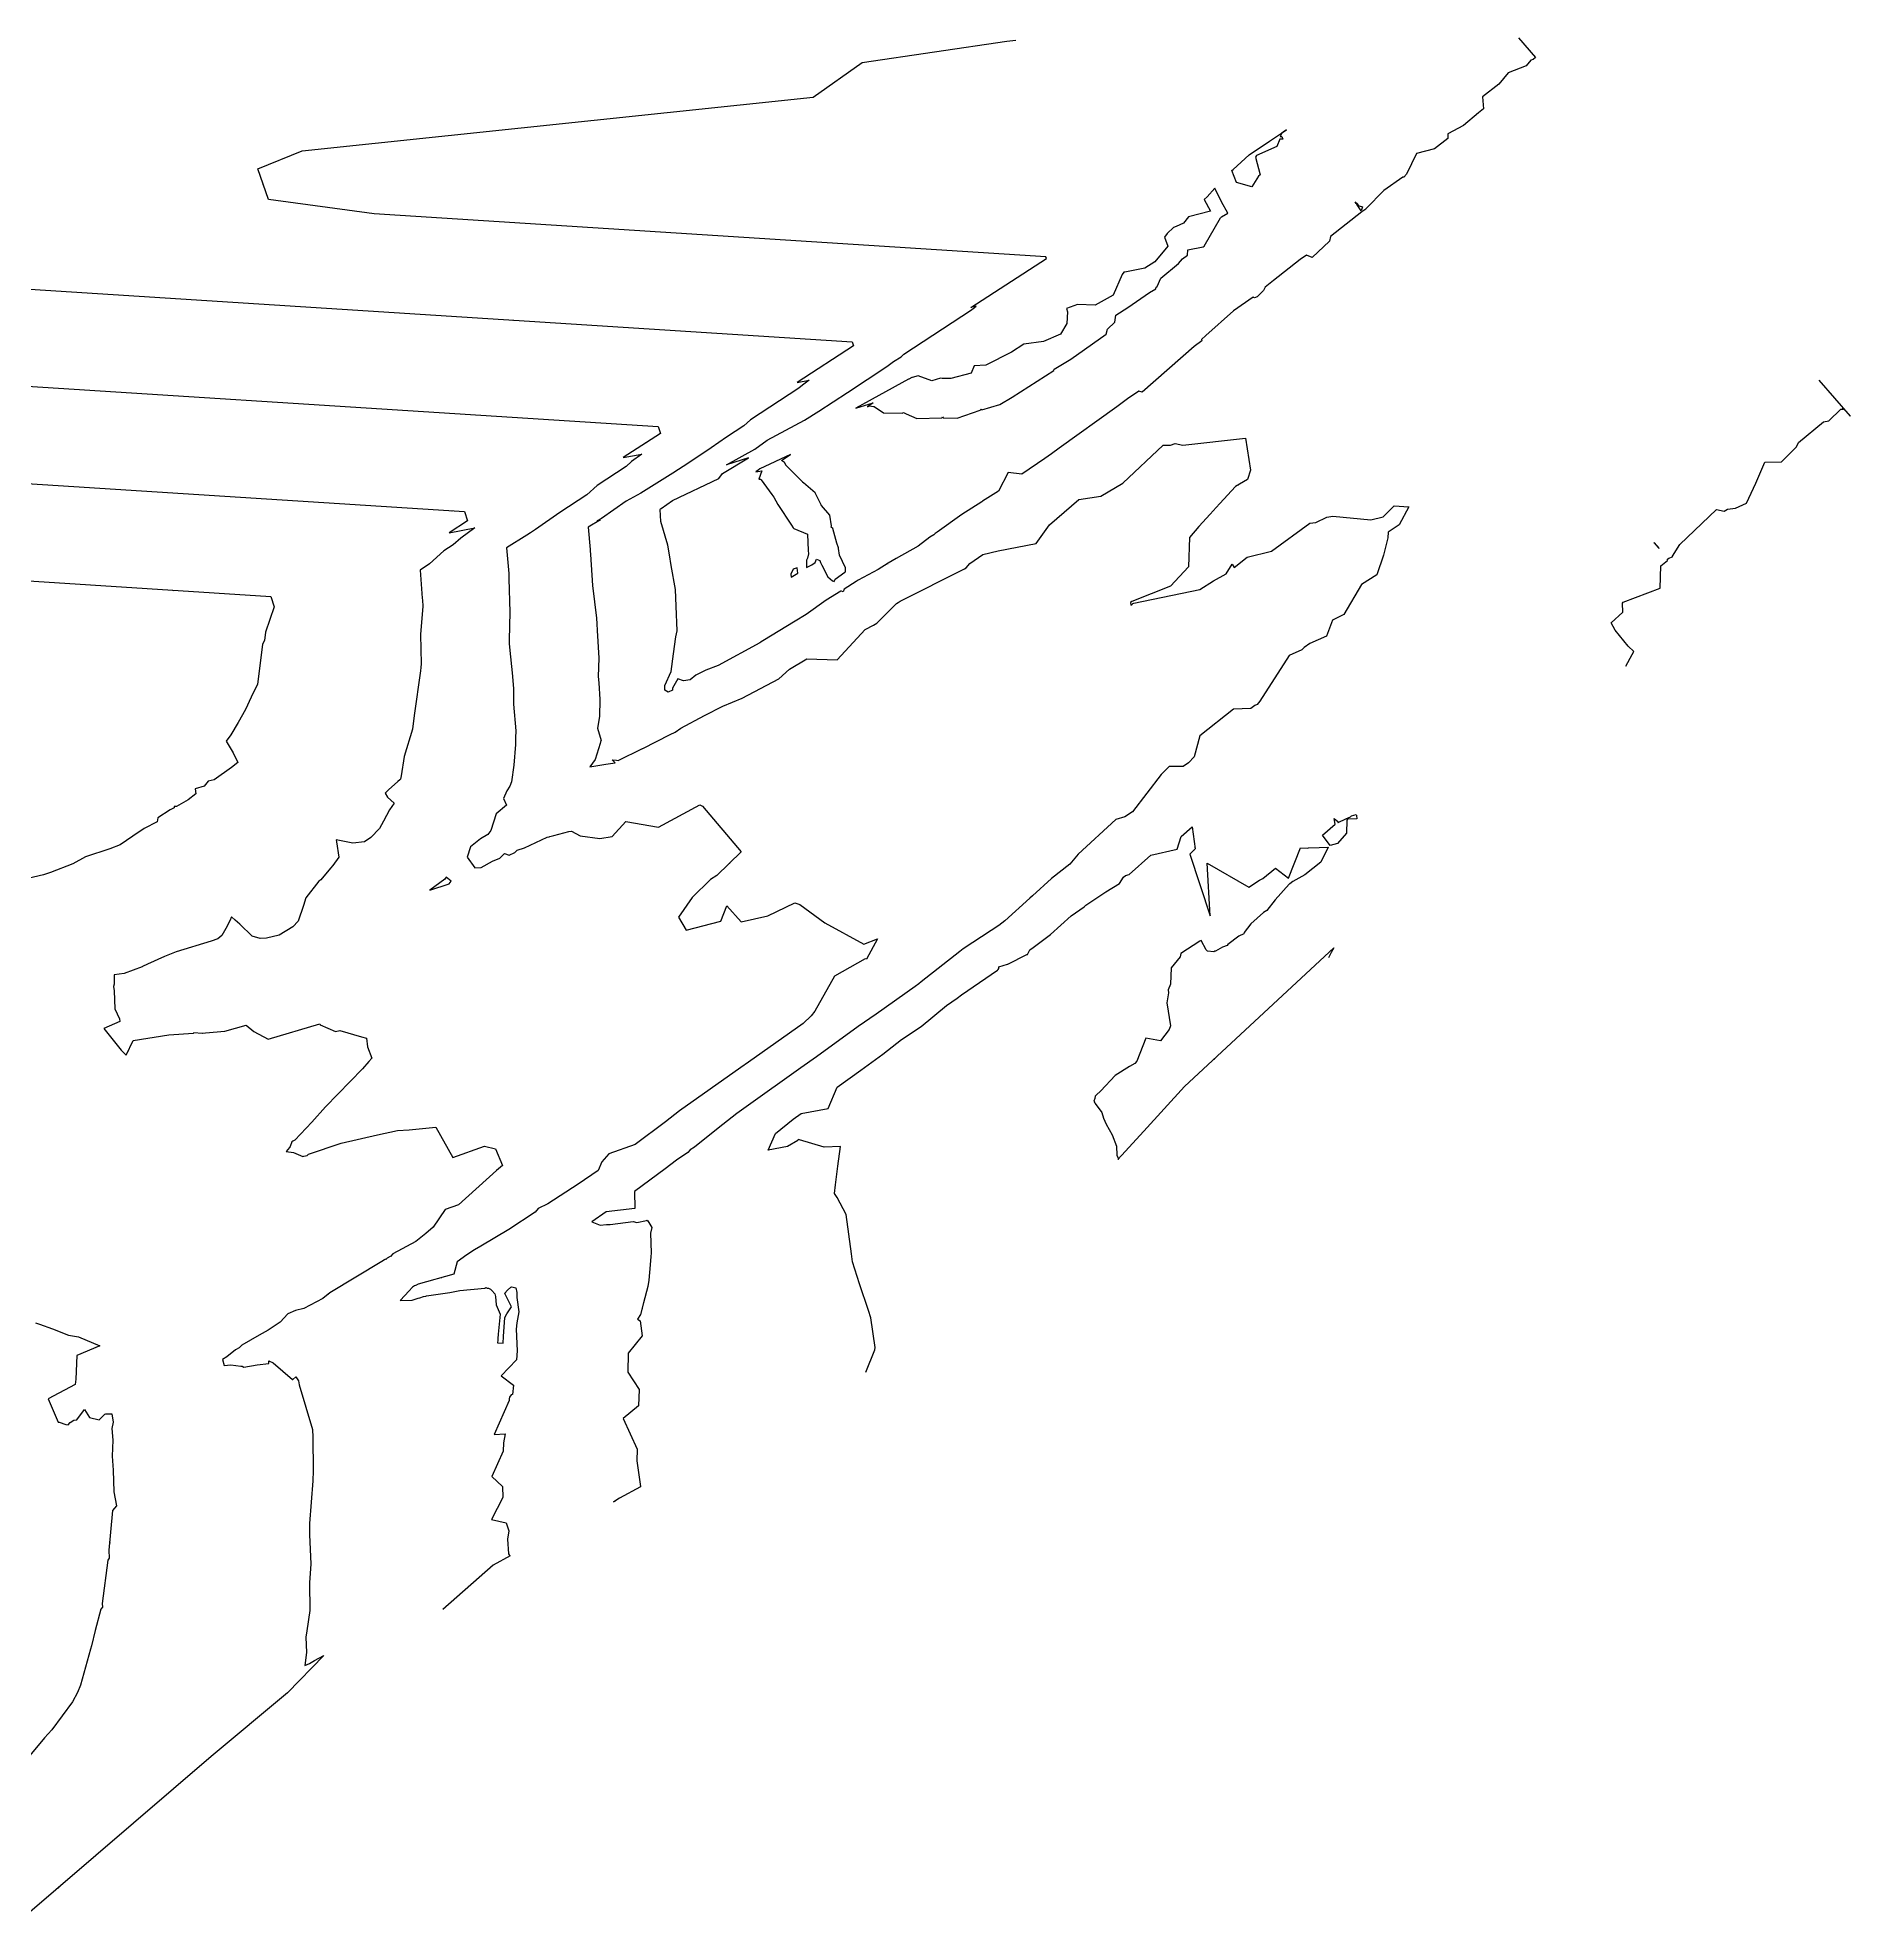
# Model space of a CAD drawing. Extents: x 1684434 to 1702565, y 997334 to 1000228.
# Drawn here: x 1688314 to 1689343, y 998255 to 999325 of the extents above; entities that cross this region are included whole.
import ezdxf

# ---------------------------------------------------------------- set-up
doc = ezdxf.new("R2010")
doc.units = 0
doc.layers.add('Default', color=7, linetype='Continuous')

msp = doc.modelspace()

# ---------------------------------------------------------------- linework, layer by layer
at = {"layer": 'Default'}
for points in [[(1689154.9, 999324.9), (1689164.6, 999313.6), (1689164.5, 999313.7), (1689163.3, 999312.6), (1689161.9, 999312.2), (1689159.2, 999308.9), (1689149.1, 999305), (1689143.7, 999298.5), (1689134.4, 999291.4), (1689135.1, 999284.6), (1689132.2, 999282.3), (1689123.7, 999275), (1689114.8, 999270.4), (1689114.8, 999267.6), (1689107.3, 999261.9), (1689097, 999259.2), (1689091.3, 999247.4), (1689089.9, 999245.7), (1689089.3, 999245.7), (1689078.5, 999238.1), (1689068.5, 999228), (1689068.3, 999227.6), (1689066, 999226.1), (1689066, 999226.1), (1689048.2, 999212), (1689047.7, 999209.4), (1689037.7, 999200.2), (1689034.6, 999201.5), (1689031, 999198.9), (1689015.8, 999187), (1689011.2, 999183.2), (1689010.2, 999181.4), (1689006.6, 999177.8), (1689005, 999177.3), (1689004.2, 999177.6), (1688993.2, 999169.9), (1688977.4, 999155.8), (1688974.9, 999153.5), (1688975.2, 999152.9), (1688970.8, 999149.5), (1688941.2, 999123.6), (1688939.4, 999124.2), (1688933, 999119.9), (1688926.9, 999115.3), (1688894.2, 999091.9), (1688889.8, 999088.6), (1688886, 999086), (1688872.9, 999077.1), (1688865.2, 999078), (1688859.7, 999067.4), (1688850.7, 999061.8), (1688850.4, 999061.5), (1688850.3, 999061.4), (1688838.9, 999054.2), (1688824.9, 999044.2), (1688823.7, 999043.4), (1688823.1, 999042.6), (1688820.7, 999041.4), (1688814.1, 999036.2), (1688801.6, 999029.3), (1688797.2, 999026.5), (1688791.4, 999022.9), (1688780, 999017), (1688778.9, 999016.2), (1688772.1, 999011.8), (1688771.5, 999010.4), (1688770.6, 999010.7), (1688770.2, 999010.6), (1688761.9, 999005.6), (1688750.5, 998997.5), (1688744.3, 998993.7), (1688726, 998982.5), (1688725.1, 998981.9), (1688725, 998981.9), (1688724.9, 998981.8), (1688724.9, 998981.8), (1688724.2, 998981.4), (1688700.7, 998968.5), (1688693.7, 998965.9), (1688688, 998963.1), (1688684.7, 998960.4), (1688681, 998959.7), (1688677.7, 998960.9), (1688674.7, 998955.6), (1688674.6, 998954.5), (1688672.2, 998953.4), (1688670.4, 998954.5), (1688670.4, 998957.1), (1688673.9, 998965.1), (1688675.2, 998975.2), (1688676.5, 998984.8), (1688677.3, 998988.1), (1688676.7, 999002.2), (1688676.4, 999011.7), (1688673.9, 999025.3), (1688673, 999031.4), (1688672, 999036.8), (1688668.1, 999050.3), (1688667.7, 999057.1), (1688667.9, 999057.5), (1688668.2, 999057.7), (1688674.6, 999062.2), (1688701, 999074.7), (1688703, 999077.5), (1688717.9, 999086.4), (1688705.3, 999082.5), (1688721.5, 999091.4), (1688728.5, 999096.4), (1688749.7, 999107.8), (1688757.7, 999112.8), (1688774, 999123.4), (1688796.3, 999138.3), (1688800.1, 999141), (1688804.4, 999143.8), (1688806, 999145.3), (1688844.5, 999170.4), (1688845.4, 999171.2), (1688847, 999172.4), (1688844.1, 999171.8), (1688886.9, 999199.5), (1688886.6, 999200.5), (1688505.3, 999225), (1688445.3, 999233), (1688439.3, 999250.4), (1688464.4, 999260.7), (1688754.6, 999291.1), (1688782.3, 999310.9), (1688864.4, 999322.9), (1688869.5, 999323.5)], [(1689023.2, 999272.6), (1689021.3, 999271.2), (1689020.6, 999270.7), (1689019.6, 999268.9), (1689020.5, 999268.9), (1689021.2, 999267.3), (1689019.4, 999267.2), (1689017.7, 999263.2), (1689006.1, 999258), (1689005.6, 999257.1), (1689008.3, 999247), (1689007.4, 999246.2), (1689003.6, 999240.3), (1688994.9, 999242.7), (1688992.2, 999249.6), (1688993, 999250.1), (1689002.1, 999258.4), (1689013.5, 999266.2), (1689023.2, 999272.6)], [(1688986.3, 999231.7), (1688982.5, 999239.4), (1688978.2, 999234.6), (1688976.4, 999233), (1688980, 999226.5), (1688967.5, 999223.2), (1688964.7, 999219.7), (1688960.5, 999217.8), (1688959, 999217.1), (1688955.5, 999213.8), (1688954, 999211.7), (1688955.8, 999206.5), (1688948.4, 999197.7), (1688942.8, 999194), (1688931.5, 999191.7), (1688930.9, 999191.7), (1688929.9, 999190.5), (1688924.9, 999178.8), (1688914.7, 999173.1), (1688904.6, 999173.4), (1688898.3, 999171.1), (1688898.9, 999169.2), (1688898.6, 999162.7), (1688894.9, 999156.6), (1688885.2, 999152.4), (1688874.1, 999150.9), (1688867.1, 999146.3), (1688852.5, 999139), (1688845.9, 999138.7), (1688844.3, 999134.5), (1688832.7, 999131.5), (1688827.8, 999131.5), (1688826.9, 999131.7), (1688821.9, 999130.1), (1688814.2, 999132.9), (1688810.8, 999132), (1688810.6, 999132), (1688808.8, 999131), (1688808.7, 999131), (1688778.7, 999114.5), (1688788.6, 999117.6), (1688785.3, 999115.3), (1688786.6, 999115.9), (1688788.7, 999115.5), (1688789.2, 999115.5), (1688794.4, 999111.9), (1688805.1, 999111.7), (1688805.9, 999112.2), (1688807.4, 999111.4), (1688813.4, 999108.7), (1688827.5, 999109.1), (1688827.7, 999109.3), (1688827.9, 999109.6), (1688828.3, 999109.1), (1688836.3, 999108.9), (1688849.4, 999113.4), (1688849.5, 999113.7), (1688849.9, 999114.1), (1688850.3, 999113.7), (1688860.5, 999116.7), (1688867.4, 999120.9), (1688891.2, 999135.9), (1688891.4, 999136.8), (1688900.8, 999142.4), (1688920.9, 999156.5), (1688921.7, 999159.5), (1688925.8, 999163.4), (1688926.3, 999167.3), (1688933.1, 999171.8), (1688945.5, 999180.2), (1688949.1, 999182.3), (1688949.3, 999183.2), (1688949.8, 999183.6), (1688951.8, 999188.4), (1688961.9, 999196.8), (1688964.1, 999199.4), (1688967.1, 999201.4), (1688967.3, 999204.4), (1688975.9, 999206.2), (1688976.4, 999206.6), (1688985.7, 999222.7), (1688986.4, 999223.2), (1688989.9, 999225.2), (1688986.3, 999231.7)], [(1689066.4, 999228.9), (1689065.6, 999226.7), (1689064.1, 999228.8), (1689063.7, 999229.5), (1689063.1, 999230.4), (1689062.8, 999230.8), (1689062.1, 999231.8), (1689062.9, 999230.9), (1689063.1, 999231.1), (1689063.3, 999230.6), (1689063.9, 999229.9), (1689064.4, 999229.4), (1689066.4, 999228.9)], [(1687875.5, 999210), (1688776.6, 999152.3), (1688777.4, 999149.9), (1688745.4, 999129.2), (1688752.2, 999130.4), (1688748.5, 999127.7), (1688746.4, 999126), (1688718.9, 999108), (1688715.2, 999104.6), (1688705.4, 999098.1), (1688696.6, 999092), (1688684, 999083.6), (1688674.9, 999077.6), (1688656.7, 999066.4), (1688648.3, 999061.8), (1688634.4, 999051.9), (1688631.9, 999050.6), (1688633.8, 999051.2), (1688626.9, 999047), (1688628, 999034.3), (1688628, 999033.5), (1688628.2, 999031.6), (1688629.2, 999013.9), (1688631.5, 998995.3), (1688631.7, 998992.1), (1688631.9, 998988.4), (1688632.8, 998972.7), (1688632.4, 998962.2), (1688632.8, 998958.7), (1688633.5, 998949.1), (1688633.3, 998939.6), (1688632.2, 998933), (1688634.1, 998926), (1688634, 998925.9), (1688633.6, 998924.3), (1688630.7, 998915.1), (1688627.8, 998911), (1688636.9, 998912.4), (1688642.2, 998913.2), (1688640.4, 998914.9), (1688642.9, 998914.8), (1688643.8, 998914.5), (1688657.6, 998921.3), (1688657.6, 998921.3), (1688657.8, 998921.4), (1688657.9, 998921.4), (1688673.3, 998929.4), (1688676.2, 998930.7), (1688679.4, 998932.9), (1688692.8, 998940.1), (1688703.2, 998945.5), (1688714.2, 998950), (1688735, 998960.9), (1688741.1, 998966.4), (1688751, 998972.2), (1688768.1, 998971.7), (1688784.1, 998988.9), (1688788.7, 998991.3), (1688790.6, 998992.6), (1688801.8, 999003.6), (1688802.8, 999004.3), (1688803.9, 999005), (1688840.5, 999023.4), (1688841.4, 999023.9), (1688843.4, 999026.4), (1688850.9, 999031.6), (1688859.5, 999033.6), (1688881.2, 999037.8), (1688888.7, 999048.4), (1688901.2, 999059.2), (1688905.4, 999062.8), (1688917.8, 999064.7), (1688930.3, 999072.1), (1688953.3, 999093.5), (1688957.3, 999093.5), (1688960, 999094.5), (1688964.3, 999093.5), (1688999.9, 999097.5), (1689002.8, 999079.3), (1689001.1, 999074), (1688994.2, 999070.2), (1688985.4, 999060.4), (1688983.3, 999058.2), (1688979.8, 999054.4), (1688973.5, 999047.4), (1688968.2, 999041.1), (1688967.5, 999024.5), (1688957.3, 999013.6), (1688935.4, 999004.8), (1688934.7, 999004.2), (1688934.9, 999002.7), (1688935.6, 999003.4), (1688936, 999003.7), (1688936.5, 999003.8), (1688974.1, 999011.7), (1688981.7, 999016.6), (1688988.9, 999020.5), (1688992.3, 999026.1), (1688993.6, 999024.2), (1689000.9, 999030), (1689014.7, 999033.4), (1689036.4, 999049.3), (1689039.8, 999049.7), (1689046.2, 999052.7), (1689049.5, 999053.3), (1689071.1, 999051.2), (1689078, 999052.9), (1689084.4, 999059.1), (1689092.7, 999058.6), (1689087.2, 999048.4), (1689080.9, 999044.2), (1689080.7, 999040.9), (1689078.2, 999031.2), (1689074.5, 999020), (1689065.7, 999014.5), (1689055.8, 998997.4), (1689049.4, 998994.2), (1689045.9, 998985.2), (1689036.4, 998980.9), (1689033.2, 998978.7), (1689032, 998977.4), (1689024.7, 998974.2), (1689008, 998948.2), (1689006.6, 998946.4), (1689005.3, 998945.7), (1689002.9, 998944.1), (1688993.2, 998943.7), (1688974, 998928.5), (1688970.8, 998916.7), (1688967.6, 998913.3), (1688964.5, 998911.2), (1688956.6, 998911.1), (1688952, 998906.6), (1688935.8, 998885.5), (1688931.5, 998882.6), (1688926.4, 998881.1), (1688904.9, 998861.4), (1688900.3, 998855.7), (1688889.9, 998847.6), (1688879.1, 998837.7), (1688877.6, 998836.5), (1688863.3, 998823.6), (1688859.9, 998820.8), (1688855.5, 998818), (1688839.7, 998807.7), (1688837.7, 998806.2), (1688815.9, 998788.9), (1688814.6, 998787.8), (1688812.4, 998786.3), (1688790.2, 998770.5), (1688780.1, 998763.5), (1688756.5, 998746.3), (1688747.5, 998740), (1688716.5, 998717.9), (1688711.2, 998714.2), (1688700.7, 998705.9), (1688687.2, 998695.1), (1688684.8, 998693.5), (1688683.4, 998692.1), (1688676.9, 998687.6), (1688670.5, 998682.7), (1688653.1, 998669.8), (1688653.3, 998660.3), (1688637, 998658.3), (1688628.9, 998652.7), (1688633.7, 998650.7), (1688637.3, 998651.1), (1688639.3, 998651.1), (1688652.3, 998652.8), (1688654.4, 998652.3), (1688659.9, 998653.5), (1688660.2, 998653.6), (1688660.7, 998653.3), (1688663, 998649.5), (1688662.2, 998646.3), (1688662.6, 998635.1), (1688662.3, 998632.8), (1688661.6, 998623.9), (1688661.2, 998619.6), (1688660.7, 998616), (1688658.3, 998606.7), (1688656.6, 998600.1), (1688654.8, 998597.4), (1688656.4, 998596.4), (1688657.5, 998587.9), (1688649.6, 998578.1), (1688649.4, 998567.4), (1688655.7, 998557.5), (1688655.3, 998548.3), (1688646.6, 998541.1), (1688654.6, 998523.7), (1688654.5, 998517), (1688656.5, 998502.4), (1688656.5, 998502.2), (1688644.6, 998495.8), (1688641.3, 998493.8), (1688641.2, 998493.7), (1688642.4, 998494.2)], [(1687245.6, 999195.1), (1688666.6, 999104.1), (1688667.9, 999100.2), (1688646.7, 999086.5), (1688657.3, 999088.5), (1688651.5, 999084.3), (1688648.3, 999081.5), (1688631.9, 999070.7), (1688626, 999065.4), (1688610.7, 999055.3), (1688596.9, 999045.7), (1688594.1, 999043.8), (1688592, 999042.5), (1688580.5, 999035.3), (1688581.8, 999020.7), (1688581.8, 999019.2), (1688581.8, 999017.7), (1688582.3, 998998.7), (1688581.9, 998983), (1688581.9, 998980.9), (1688582.3, 998977), (1688583.6, 998964.3), (1688584.4, 998955.4), (1688584.5, 998946.5), (1688585.8, 998931.4), (1688585.6, 998927.5), (1688585.6, 998923.7), (1688584.7, 998912), (1688583.2, 998902.4), (1688582.4, 998899.9), (1688580.6, 998897.3), (1688578.7, 998893), (1688580.4, 998889.3), (1688574.6, 998884.3), (1688571.6, 998874.8), (1688569.8, 998872.5), (1688565.7, 998870), (1688560, 998865.6), (1688558.1, 998859.7), (1688562.4, 998853.7), (1688566.1, 998853.9), (1688572.6, 998857.4), (1688576.7, 998859.1), (1688579.4, 998861.7), (1688582, 998860.9), (1688585.2, 998862.3), (1688586.5, 998863.6), (1688590.6, 998865), (1688603.5, 998871), (1688604.7, 998871.3), (1688605, 998871.4), (1688607.3, 998872), (1688615.8, 998874.3), (1688617.3, 998874.4), (1688622.3, 998871.8), (1688633.5, 998870.2), (1688640.4, 998871.4), (1688648.2, 998880), (1688666.7, 998876.8), (1688690.2, 998889.4), (1688691.7, 998888.7), (1688713.6, 998862.7), (1688699.9, 998849.3), (1688696.3, 998847), (1688685.9, 998836.8), (1688678.1, 998825.7), (1688682.4, 998818.3), (1688702.1, 998823.4), (1688705.5, 998832), (1688713.6, 998823), (1688728.8, 998826.3), (1688744.2, 998833.7), (1688746.9, 998832.9), (1688761.1, 998822.4), (1688783.2, 998810.3), (1688791.1, 998813.3), (1688784.8, 998801.8), (1688784.1, 998801.9), (1688766.6, 998792.2), (1688755.5, 998772.2), (1688753.4, 998769.7), (1688748.9, 998765.2), (1688717.8, 998743.4), (1688713.4, 998740.3), (1688678.7, 998715.7), (1688670.8, 998709.4), (1688653.4, 998696.6), (1688638.5, 998691.2), (1688634.5, 998686.8), (1688632.4, 998681.8), (1688621.1, 998674.1), (1688604, 998662.9), (1688598.5, 998660.3), (1688596.8, 998658.1), (1688581.8, 998648.3), (1688565.8, 998638.9), (1688562.3, 998636.8), (1688558, 998633.9), (1688552.4, 998629.9), (1688550.5, 998623), (1688530.3, 998617.2), (1688529.6, 998616.9), (1688529.3, 998616.8), (1688528.3, 998616.3), (1688527.1, 998615.6), (1688526.9, 998615.4), (1688525.3, 998613.5), (1688520.1, 998608.1), (1688526.9, 998608.2), (1688530.3, 998609.4), (1688531.3, 998609.5), (1688533.3, 998610.2), (1688534.6, 998610.4), (1688535, 998610.6), (1688548.2, 998612.6), (1688554, 998613.6), (1688568.2, 998615), (1688568.7, 998615.3), (1688569.4, 998615.1), (1688569.5, 998615.1), (1688570.2, 998615), (1688571.4, 998614.4), (1688572.1, 998613.6), (1688573.8, 998611.8), (1688574.2, 998610.2), (1688574.5, 998605.6), (1688576.8, 998600.3), (1688575.8, 998588.8), (1688575.5, 998586.5), (1688575.6, 998585.4), (1688575.3, 998583.9), (1688578.5, 998583.7), (1688578.7, 998587.5), (1688579.6, 998598.3), (1688580.6, 998600.5), (1688583.2, 998604.4), (1688579.7, 998611.6), (1688579.6, 998612.2), (1688581, 998613.9), (1688583, 998615.6), (1688583.5, 998615.8), (1688585.7, 998615.2), (1688586.4, 998612.6), (1688586.3, 998609.8), (1688587.4, 998601.6), (1688586.4, 998595.4), (1688585.9, 998591.7), (1688586.5, 998579.4), (1688586.2, 998574.3), (1688577.5, 998565.3), (1688584.5, 998560), (1688583.8, 998554.6), (1688583.1, 998554.4), (1688582.1, 998553.2), (1688582, 998552.1), (1688582, 998551.3), (1688573.5, 998531.9), (1688579.7, 998532.3), (1688578.8, 998527.2), (1688578.5, 998522.4), (1688572.2, 998508), (1688578.1, 998502.4), (1688578.4, 998496.1), (1688571.9, 998483.7), (1688580.2, 998481.8), (1688581.8, 998477.3), (1688581, 998472.5), (1688581.6, 998464.2), (1688581.9, 998463.7), (1688582.5, 998463), (1688572.8, 998457.7), (1688544.3, 998432.6)], [(1689215.9, 998968.2), (1689219.4, 998974.8), (1689220.3, 998976.4), (1689217.1, 998979.4), (1689209.8, 998988.5), (1689207.5, 998992.7), (1689214.2, 998998.7), (1689213.9, 999003.9), (1689214.3, 999004.4), (1689235.3, 999012.4), (1689235.7, 999025.1), (1689239.4, 999028.1), (1689239.5, 999028.9), (1689240.2, 999029.4), (1689242.3, 999030.1), (1689242.4, 999030.6), (1689246.5, 999037.1), (1689267.3, 999057), (1689271.6, 999056.1), (1689273.6, 999057.3), (1689278, 999057.8), (1689284.4, 999060.6), (1689289.7, 999072.1), (1689294.7, 999083.9), (1689304.2, 999084.2), (1689312.8, 999092.6), (1689313.8, 999095), (1689328, 999106.8), (1689331, 999107.4), (1689337.9, 999114), (1689339, 999114), (1689339.1, 999114.6), (1689340.5, 999113.2), (1689343.3, 999110.1), (1689325.5, 999130.4)], [(1687554, 999120.1), (1688556.7, 999055.9), (1688558.4, 999050.6), (1688548, 999043.9), (1688562.5, 999046.6), (1688554.6, 999040.8), (1688550.2, 999037), (1688544.8, 999033.5), (1688536.8, 999026.2), (1688531.4, 999022.6), (1688532.6, 999006.8), (1688532.8, 999005.5), (1688532.9, 999002.1), (1688531.7, 998986.1), (1688532, 998969.4), (1688531.9, 998967.4), (1688531.7, 998965.5), (1688528, 998940.2), (1688527.1, 998932.3), (1688522.4, 998916.9), (1688520.7, 998905.9), (1688520.3, 998904), (1688520, 998903.5), (1688518.8, 998902.6), (1688513.5, 998898), (1688511.6, 998896), (1688513, 998893.8), (1688516.7, 998890.4), (1688514, 998886.6), (1688510.6, 998880.1), (1688508.4, 998876), (1688503.4, 998870.8), (1688499.8, 998868.4), (1688493.3, 998867.6), (1688483.7, 998869.5), (1688483.9, 998868.3), (1688485.3, 998859.7), (1688481.9, 998854.9), (1688480.5, 998853.5), (1688475, 998846.9), (1688474, 998846), (1688466.5, 998836.6), (1688465.2, 998832.2), (1688462.2, 998823.4), (1688459.2, 998820.1), (1688451.5, 998815.4), (1688444.2, 998813.7), (1688440.6, 998813.5), (1688436.1, 998814.8), (1688429, 998821.6), (1688426.4, 998823.9), (1688424.4, 998825.8), (1688423.5, 998823.5), (1688421.1, 998819.1), (1688418.9, 998815.3), (1688416.6, 998813.3), (1688412.8, 998812), (1688393, 998805.9), (1688386.3, 998803.3), (1688376.6, 998798.9), (1688373.9, 998797.7), (1688373.7, 998797.4), (1688363.5, 998793.7), (1688357.7, 998792.9), (1688357.8, 998787.5), (1688357.4, 998786.2), (1688357.8, 998783.8), (1688358.1, 998773.6), (1688360.8, 998767.9), (1688361, 998766.3), (1688351.8, 998762.4), (1688361.7, 998750.2), (1688364.5, 998747.3), (1688368.6, 998755.6), (1688388.8, 998758.9), (1688402.7, 998759.8), (1688403, 998760.1), (1688407.7, 998759.8), (1688407.9, 998759.7), (1688409.6, 998759.9), (1688420.6, 998760.9), (1688432.7, 998764.3), (1688437, 998760.8), (1688445.1, 998756.3), (1688474.5, 998765), (1688474.7, 998764.5), (1688483.3, 998760.8), (1688485.9, 998761.3), (1688498.2, 998757.6), (1688501, 998756.9), (1688501.6, 998752), (1688504, 998745.5), (1688502.4, 998743.6), (1688498.8, 998739.5), (1688477.7, 998717.9), (1688469.9, 998709.3), (1688460.4, 998699.1), (1688459.1, 998698.4), (1688458.6, 998698.1), (1688457.7, 998695.4), (1688457.3, 998694.8), (1688455.3, 998692.6), (1688459.5, 998692.1), (1688464.8, 998689.8), (1688465.5, 998689.9), (1688467.4, 998690.3), (1688468.1, 998691), (1688486.7, 998697.3), (1688507.3, 998702), (1688518.5, 998704.6), (1688525.2, 998704.8), (1688540.3, 998706.4), (1688549.9, 998689.1), (1688567.9, 998695.7), (1688574.3, 998694.1), (1688578.1, 998684.7), (1688574.8, 998681.9), (1688553.2, 998662.4), (1688545.6, 998659.7), (1688538.8, 998649.7), (1688534.6, 998646.1), (1688528.9, 998641.5), (1688516, 998634.5), (1688514.6, 998633), (1688514.4, 998632.9), (1688512.7, 998632.1), (1688512, 998631.3), (1688511.8, 998631.4), (1688511.2, 998631.1), (1688509.6, 998630.2), (1688480.2, 998612.4), (1688476.2, 998609.2), (1688465.5, 998603.5), (1688460.7, 998602.4), (1688456.3, 998600.5), (1688451.9, 998595.8), (1688445.2, 998591.2), (1688440.1, 998588.4), (1688430.3, 998582.7), (1688428.7, 998581.1), (1688426.6, 998580), (1688421.8, 998576), (1688419.2, 998574.6), (1688420.1, 998571.2), (1688423.9, 998571.5), (1688429.7, 998570.8), (1688430.4, 998570.8), (1688431.4, 998570.1), (1688438.9, 998571.5), (1688445.6, 998572.2), (1688445.6, 998573.7), (1688448.1, 998572.7), (1688459, 998563.1), (1688459.1, 998563.1), (1688460.8, 998564.6), (1688462.4, 998562.4), (1688462.8, 998560.2), (1688470.3, 998534.8), (1688470.6, 998530.5), (1688470.8, 998511.4), (1688470.5, 998505.6), (1688468.6, 998481.4), (1688468.6, 998475), (1688469.4, 998458.6), (1688468.7, 998447.8), (1688468.8, 998432.1), (1688467.1, 998420.5), (1688466.6, 998416.8), (1688466.9, 998408.1), (1688466, 998400.8), (1688468.6, 998402), (1688471.5, 998403.6), (1688476.7, 998406.4), (1688456.1, 998385.2), (1688412.8, 998349.2), (1688303.3, 998255)], [(1688751.9, 999031.8), (1688751.4, 999029.5), (1688750.7, 999028.2), (1688750.8, 999024.2), (1688753.8, 999025.6), (1688755.7, 999026.9), (1688756.4, 999028.8), (1688758.3, 999028.1), (1688758.7, 999027), (1688759.4, 999025.4), (1688762.9, 999018.8), (1688765.5, 999016.5), (1688766.5, 999016.2), (1688767, 999017.5), (1688772.6, 999021.4), (1688772.9, 999021.6), (1688772.8, 999023.9), (1688769.4, 999031.2), (1688768.9, 999035), (1688768.9, 999035.2), (1688768, 999038), (1688765.7, 999046.2), (1688764.7, 999047), (1688765, 999047.7), (1688764, 999053.8), (1688759.3, 999059.3), (1688759.1, 999059.5), (1688759, 999059.7), (1688755.7, 999066.6), (1688749, 999072.2), (1688748.7, 999072.3), (1688748.6, 999072.5), (1688739.7, 999081.5), (1688739, 999082.2), (1688739, 999082.2), (1688739, 999082.4), (1688738.3, 999083.7), (1688736.6, 999084.8), (1688741.7, 999088.3), (1688724.3, 999080.1), (1688723.3, 999079.4), (1688722, 999078.5), (1688725.4, 999079), (1688723.6, 999074.3), (1688723.8, 999074.2), (1688724.8, 999074.3), (1688725.1, 999073.9), (1688731, 999065.5), (1688732.3, 999064), (1688734.4, 999059.9), (1688742.2, 999048.1), (1688743.1, 999046.7), (1688743.5, 999046.3), (1688751.4, 999043), (1688751.6, 999033.8), (1688751.9, 999031.8)], [(1689234.6, 999035.3), (1689234.4, 999035.7), (1689234.2, 999035.6), (1689231.9, 999038.2), (1689231.8, 999038.2), (1689231.9, 999038.2), (1689234.1, 999035.5), (1689234.4, 999035.2), (1689234.6, 999034.9), (1689234.8, 999035.1), (1689234.6, 999035.1), (1689234.4, 999035.3), (1689234.6, 999035.3)], [(1688203.7, 999023.3), (1688446.7, 999007.7), (1688448.6, 999001.8), (1688443.7, 998987.4), (1688443.1, 998982.7), (1688441.9, 998980.6), (1688439.4, 998960.7), (1688439.2, 998957.9), (1688435.5, 998950.5), (1688432.3, 998943.6), (1688428.2, 998936.1), (1688424, 998929.1), (1688421.4, 998925.5), (1688425.3, 998919), (1688428, 998913.5), (1688424.3, 998910.5), (1688414.6, 998903.6), (1688411.2, 998902.8), (1688408.9, 998899.9), (1688403.8, 998898.5), (1688404.1, 998895.7), (1688399.8, 998892.2), (1688393.2, 998888.4), (1688391.8, 998888.4), (1688391.9, 998887.7), (1688389.6, 998886.6), (1688382.5, 998882), (1688382.1, 998879.8), (1688374.8, 998876), (1688368.4, 998871.6), (1688361.1, 998866.7), (1688355.3, 998864.5), (1688341.5, 998859.9), (1688334.3, 998855.9), (1688321.6, 998851), (1688317.6, 998849.6), (1688305.6, 998846.9)], [(1688745.5, 999023.9), (1688743.2, 999023.2), (1688741.9, 999020.3), (1688742.1, 999018.7), (1688745.9, 999021), (1688745.5, 999023.9)], [(1688784.5, 998567.3), (1688789.6, 998580), (1688789.7, 998581.3), (1688787.2, 998598.1), (1688785.9, 998602.3), (1688780.9, 998617.4), (1688776.8, 998629.9), (1688776.2, 998634.5), (1688773.3, 998656.8), (1688768.1, 998666.4), (1688766.7, 998668.7), (1688767.3, 998673.6), (1688768.6, 998684.2), (1688770, 998695.4), (1688760.8, 998695.1), (1688746.8, 998699.3), (1688746.1, 998699.5), (1688745.8, 998698.8), (1688739.9, 998695.4), (1688729, 998693.4), (1688733.1, 998702.9), (1688743.2, 998710.9), (1688747.8, 998714.2), (1688763, 998717), (1688768.2, 998729.2), (1688781.6, 998738.7), (1688794, 998747.9), (1688804.7, 998756.2), (1688815.8, 998763.6), (1688830.2, 998775.4), (1688836.2, 998779.6), (1688838.8, 998781.6), (1688859.1, 998795.6), (1688859.5, 998796), (1688860, 998796.5), (1688860, 998797.4), (1688864.8, 998798.9), (1688865.1, 998799), (1688875.9, 998804.4), (1688876.2, 998804.4), (1688877.6, 998807.1), (1688879.5, 998808.4), (1688889.2, 998815.8), (1688900.9, 998826.3), (1688908.3, 998831.4), (1688909.3, 998832.4), (1688920.7, 998840), (1688928.4, 998844.7), (1688930.6, 998848.3), (1688931.9, 998849.2), (1688933.9, 998849.9), (1688946.2, 998860.8), (1688961.2, 998864.3), (1688963.5, 998871.5), (1688969.7, 998877), (1688971.4, 998864.5), (1688968.4, 998861.3), (1688979.9, 998826.3), (1688978.1, 998856.2), (1689001.8, 998842.7), (1689007.9, 998846.7), (1689009.8, 998847.5), (1689017, 998853.4), (1689024.4, 998847.8), (1689031.2, 998864.9), (1689035.2, 998864.8), (1689035.7, 998864.9), (1689041.7, 998865.1), (1689046.8, 998865.3), (1689042.7, 998856.8), (1689033.6, 998849.6), (1689026.8, 998845.9), (1689025.1, 998844.5), (1689024.8, 998844.3), (1689016.8, 998835.5), (1689012, 998829.5), (1689010.2, 998828.3), (1689003, 998821.9), (1688999.2, 998817), (1688999, 998816.1), (1688996.1, 998814.9), (1688989.9, 998810.1), (1688989.5, 998809.5), (1688986.8, 998808.6), (1688982.9, 998806.4), (1688982.5, 998806.3), (1688982, 998805.9), (1688978.4, 998806.4), (1688977.7, 998807.1), (1688974.8, 998812.3), (1688974, 998812), (1688963.3, 998805), (1688962.8, 998803.2), (1688957.7, 998796.8), (1688957.4, 998787.6), (1688956, 998784.4), (1688956.3, 998782.7), (1688955.2, 998776.9), (1688957.3, 998763.9), (1688956.6, 998761.9), (1688951.7, 998755.5), (1688943.3, 998756.9), (1688938.3, 998743.9), (1688937.1, 998742.6), (1688934.1, 998740.9), (1688926, 998735.8), (1688917.8, 998727.1), (1688915.2, 998724.6), (1688914.7, 998724), (1688914.4, 998722.6), (1688913.9, 998721.2), (1688914.4, 998720.3), (1688914.6, 998719.8), (1688918.4, 998714.8), (1688919.3, 998711.5), (1688920.9, 998708.1), (1688924.3, 998702.1), (1688926.8, 998695.7), (1688927, 998690.5), (1688927.6, 998688.9), (1688927.8, 998688.7), (1688927.4, 998688.1), (1688929.6, 998690.3), (1688942.2, 998704.1), (1688965.4, 998729.5), (1689050.1, 998808.3), (1689048.6, 998805.5), (1689047.1, 998802.6)], [(1689063.1, 998881.4), (1689057.9, 998881.2), (1689057.4, 998880.7), (1689057.2, 998873.4), (1689052.2, 998867.4), (1689048, 998866.3), (1689043.6, 998872.2), (1689050.9, 998878.5), (1689050.2, 998881.6), (1689052.4, 998879.9), (1689052.3, 998879.3), (1689052.6, 998879.4), (1689056.9, 998881.4), (1689059.5, 998882.5), (1689060.2, 998883.1), (1689062.7, 998883.9), (1689062.9, 998883.4), (1689063.1, 998881.4)], [(1688546.2, 998848.4), (1688545.4, 998847.2), (1688536.9, 998840.9), (1688547.9, 998844.6), (1688549.1, 998846.1), (1688546.2, 998848.4)], [(1688313.1, 998595.4), (1688315.3, 998594.5), (1688322.7, 998592), (1688331.8, 998588.3), (1688337.6, 998587.3), (1688349.7, 998582.2), (1688336.5, 998576.8), (1688336, 998563.3), (1688335.7, 998560.3), (1688320.2, 998552.2), (1688325.9, 998539), (1688326.5, 998538.9), (1688330.3, 998537.7), (1688331.6, 998537.5), (1688332.8, 998538.8), (1688334.9, 998540.1), (1688336.5, 998540.3), (1688341, 998546.1), (1688343.7, 998541.5), (1688349.2, 998540.3), (1688352.4, 998543.5), (1688353, 998543.7), (1688354.5, 998543.7), (1688356.5, 998543.7), (1688357.2, 998539), (1688356.5, 998535.4), (1688357, 998528.7), (1688356.6, 998519.7), (1688357.2, 998511.7), (1688357.6, 998499.3), (1688359.1, 998491.5), (1688356.9, 998488.7), (1688354.8, 998466.2), (1688355, 998461.7), (1688354.2, 998460.6), (1688351, 998436), (1688351.1, 998433.9), (1688350.2, 998432.7), (1688347, 998420.6), (1688344.9, 998411.9), (1688344.4, 998410.1), (1688338.6, 998389.6), (1688337, 998385.4), (1688334.1, 998380.2), (1688322.4, 998364.3), (1688318.3, 998359.7), (1688305.2, 998344.1)]]:
    msp.add_lwpolyline(points, dxfattribs=at)

# ---------------------------------------------------------------- texts
for s, rotation, p in [(' 700.0', 289.1764, (1688441.8, 999241.7)), (' 690.0', 39.5218, (1688958, 999193)), (' 700.0', 32.8513, (1688847.7, 999173.6)), (' 710.0', 356.3354, (1688583.4, 999164.2)), (' 720.0', 32.8513, (1688659.1, 999094)), (' 710.0', 28.6006, (1688995, 999070.1)), (' 730.0', 356.3354, (1688548, 999056)), (' 700.0', 32.281, (1688795.8, 999025)), (' 740.0', 356.3354, (1688389.9, 999010.8)), (' 710.0', 89.294, (1688633.9, 998943.2)), (' 710.0', 52.4785, (1688950.1, 998903.2)), (' 700.0', 278.0475, (1688970.8, 998865.3)), (' 720.0', 44.2942, (1688706.5, 998855.1)), (' 730.0', 63.9552, (1688365.6, 998748.4)), (' 700.0', 42.9378, (1688981.5, 998743.8)), (' 720.0', 16.1843, (1688542.9, 998620.3)), (' 730.0', 38.9576, (1688478.7, 998610.6)), (' 710.0', 75.8465, (1688657.6, 998602.1)), (' 740.0', 84.6992, (1688355.6, 998469.4)), (' 730.0', 40.7086, (1688325.7, 998273.6))]:
    msp.add_text(s, height=0.5, rotation=rotation, dxfattribs=at).set_placement(p)

doc.saveas('drawing.dxf')
